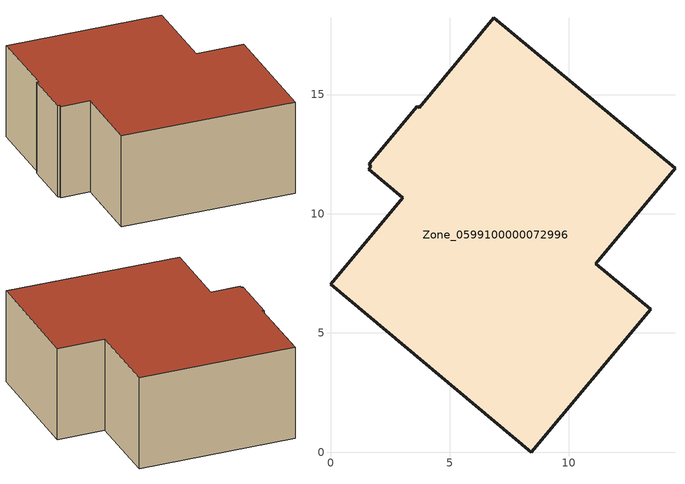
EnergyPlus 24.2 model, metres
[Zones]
Zone_0599100000072996
 floor ground (C_G): 1.69,11.98 1.62,12.1 3.64,14.52 3.73,14.45 6.85,18.22 14.45,11.92 11.12,7.91 13.43,5.99 8.43,0 0,7.04 3.04,10.67 1.6,11.87 z0
 wall outside (C_F): 14.45,11.92 6.85,18.22 3.73,14.45 3.64,14.52 1.62,12.1 1.69,11.98 1.6,11.87 3.04,10.67 0,7.04 8.43,0 13.43,5.99 11.12,7.91 14.45,11.92 z0:6.03
 roof outside (C_R): 1.69,11.98 1.6,11.87 3.04,10.67 0,7.04 8.43,0 13.43,5.99 11.12,7.91 14.45,11.92 6.85,18.22 3.73,14.45 3.64,14.52 1.62,12.1 z6.03
[BUILDING]
Pand.0599100000072996: North Axis=0; Terrain=City; Loads Convergence Tolerance Value=0.04; Temperature Convergence Tolerance Value=0.4; Solar Distribution=FullExterior; Maximum Number of Warmup Days=25; Minimum Number of Warmup Days=1
[Site:Location]
Rotterdam.The.Hague.AP_ZH_NLD Design_Conditions: Latitude=51.96; Longitude=4.45; Time Zone=1; Elevation=-4.5
[SITE:GROUNDTEMPERATURE:BUILDINGSURFACE]
18, 18, 18, 18, 18, 18, 18, 18, 18, 18, 18, 18
[MATERIAL] Thermal Absorptance=0.9; Solar Absorptance=0.7; Visible Absorptance=0.7
Name | Roughness | Thickness | Conductivity | Density | Specific Heat
G.D.1965 | MediumSmooth | 0.15 | 1 | 540 | 1210
F.D.1965 | Rough | 0.3 | 0.857143 | 1920 | 840
R.D.1965 | MediumRough | 0.2 | 0.08 | 1500 | 1000
[CONSTRUCTION]
C_G: G.D.1965
C_F: F.D.1965
C_R: R.D.1965
[ZONE]
Zone_0599100000072996: Type=1; Multiplier=1; Ceiling Height=Autocalculate; Volume=Autocalculate; Floor Area=autocalculate; Part of Total Floor Area=Yes
[ZONEINFILTRATION:DESIGNFLOWRATE]
Infil_Zone_0599100000072996: Zone or ZoneList or Space or SpaceList=Zone_0599100000072996; Schedule=AlwaysOn; Design Flow Rate Calculation Method=Flow/Area; Flow Rate per Floor Area=0.0042; Constant Term Coefficient=1; Temperature Term Coefficient=0; Velocity Term Coefficient=0; Velocity Squared Term Coefficient=0
[HVACTEMPLATE:ZONE:IDEALLOADSAIRSYSTEM]
Zone_0599100000072996: Maximum Heating Supply Air Temperature=50; Minimum Cooling Supply Air Temperature=13; Maximum Heating Supply Air Humidity Ratio=0.0156; Minimum Cooling Supply Air Humidity Ratio=0.0077; Heating Limit=NoLimit; Cooling Limit=NoLimit; Dehumidification Control Type=ConstantSensibleHeatRatio; Cooling Sensible Heat Ratio=0.7; Dehumidification Setpoint=60; Humidification Control Type=None; Humidification Setpoint=30; Outdoor Air Method=None; Outdoor Air Flow Rate per Person=0.00944; Outdoor Air Flow Rate per Zone Floor Area=0; Outdoor Air Flow Rate per Zone=0; Demand Controlled Ventilation Type=None; Outdoor Air Economizer Type=NoEconomizer; Heat Recovery Type=None; Sensible Heat Recovery Effectiveness=0.7; Latent Heat Recovery Effectiveness=0.65
[ZONECONTROL:THERMOSTAT]
ThermostatControl_Zone_0599100000072996: Zone or ZoneList=Zone_0599100000072996; Control Type Schedule=DualSetpointControlType; Control 1=Thermostat_Zone_0599100000072996; Temperature Difference Between Cutout And Setpoint=0
[THERMOSTATSETPOINT:DUALSETPOINT]
Thermostat_Zone_0599100000072996: Heating Setpoint Temperature Schedule=HeatingSetpoint_Zone_0599100000072996; Cooling Setpoint Temperature Schedule=CoolingSetpoint_Zone_0599100000072996
[SCHEDULE:COMPACT]
HeatingSetpoint_Zone_0599100000072996: Through: 12/31, For: AllDays, Until: 24:00, 21
CoolingSetpoint_Zone_0599100000072996: Through: 12/31, For: AllDays, Until: 24:00, 24
DualSetpointControlType: Through: 12/31, For: AllDays, Until: 24:00, 4
AlwaysOn: Through: 12/31, For: AllDays, Until: 24:00, 1
